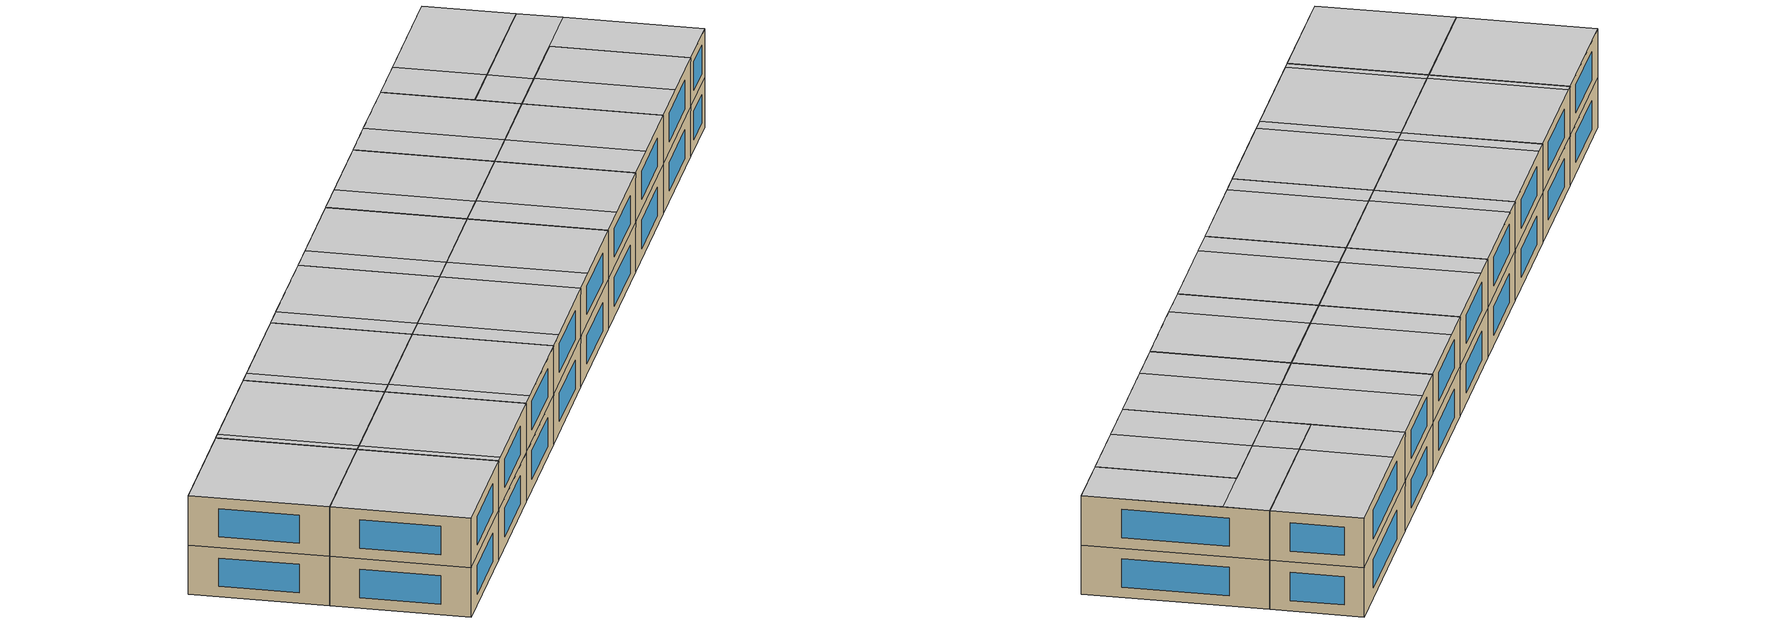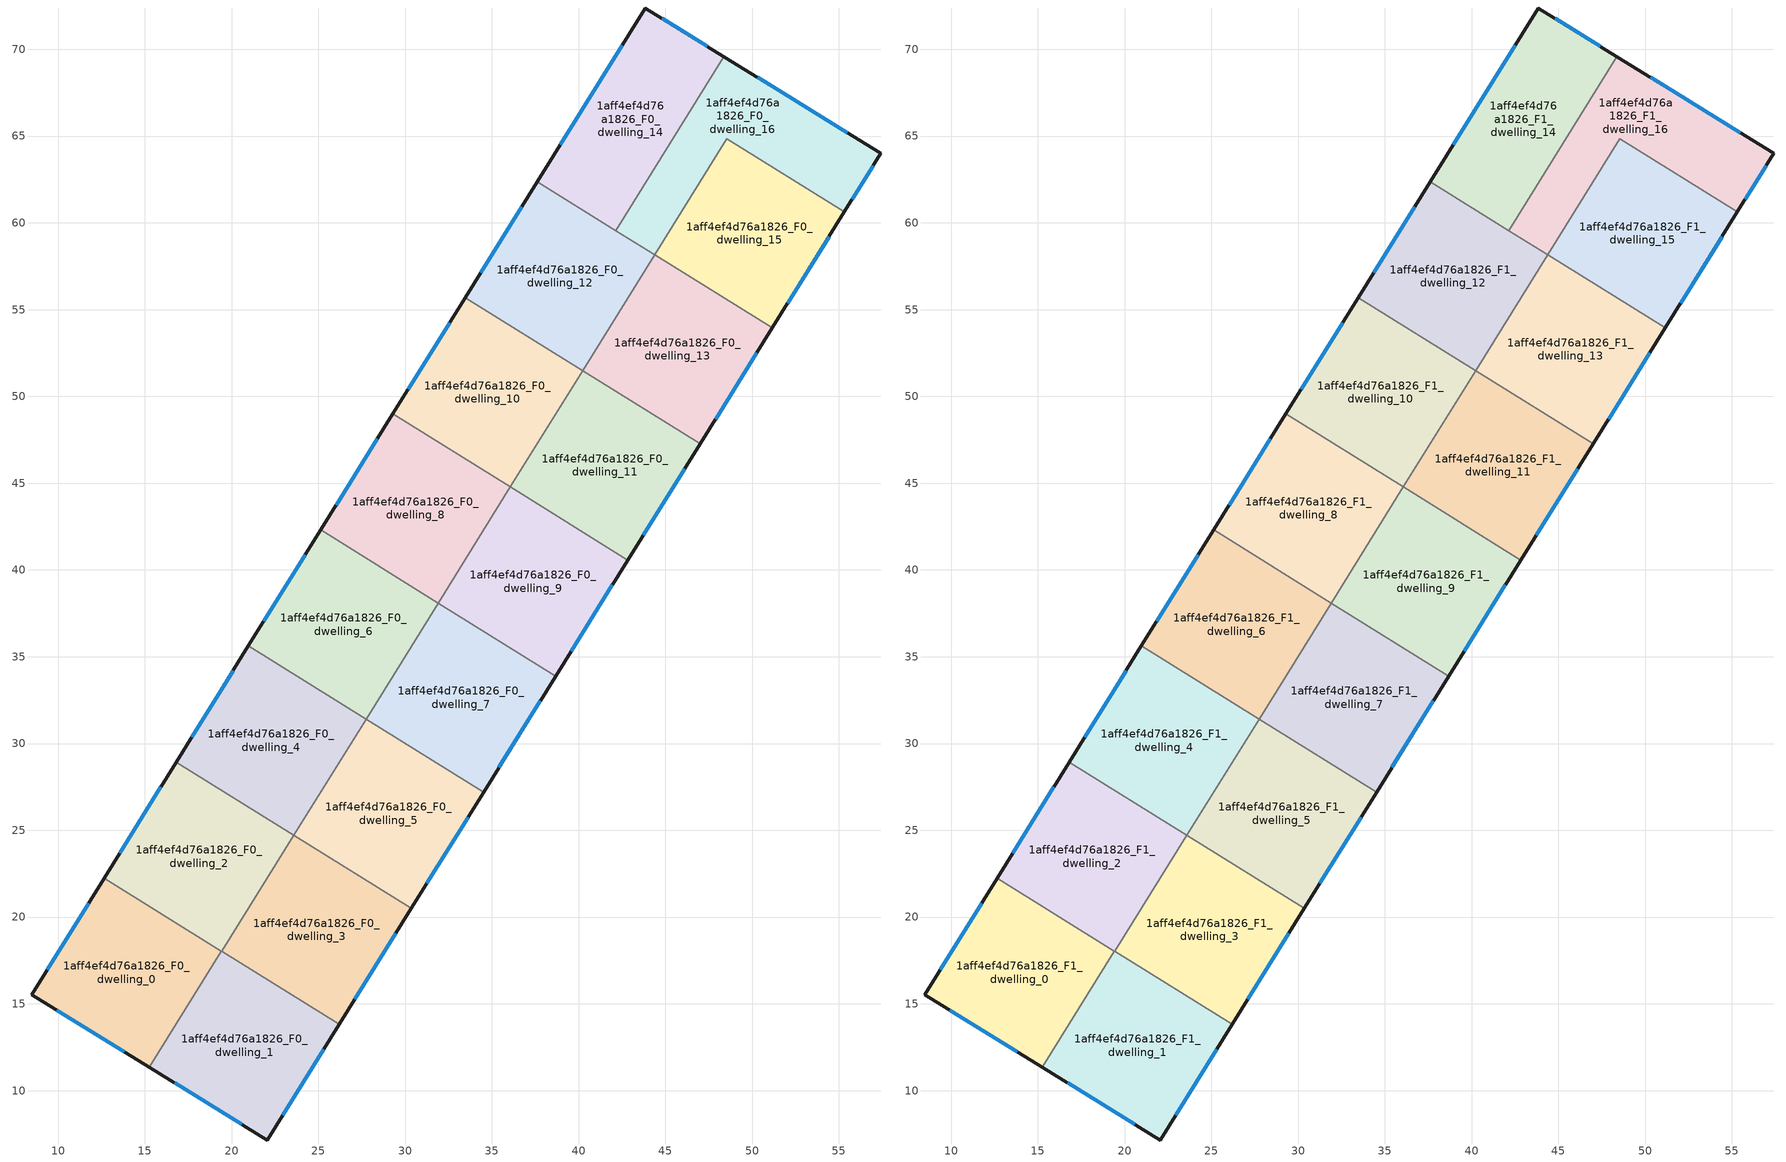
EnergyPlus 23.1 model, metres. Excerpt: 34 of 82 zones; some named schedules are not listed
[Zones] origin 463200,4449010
1aff4ef4d76a1826_F0_dwelling_0
 floor ground (EU_floor_Construction): 19.42,18.04 15.26,11.35 8.48,15.53 12.66,22.24 z0
 wall outside (EU_wall_Construction): 12.66,22.24 8.48,15.53 15.26,11.35 z0:3
 wall to 1aff4ef4d76a1826_F0_dwelling_1 (EU_wall_Construction): 15.26,11.35 19.42,18.04 z0:3
 wall to 1aff4ef4d76a1826_F0_dwelling_2 (EU_wall_Construction): 19.42,18.04 12.66,22.24 z0:3
 window (EU_Window_Construction): 9.93,14.64 13.81,12.25 / 11.76,20.81 9.38,16.97 z0.64:2.36
1aff4ef4d76a1826_F0_dwelling_1
 floor ground (EU_floor_Construction): 26.2,13.82 22.05,7.16 15.26,11.35 19.42,18.04 z0
 wall outside (EU_wall_Construction): 15.26,11.35 22.05,7.16 26.2,13.82 z0:3
 wall to 1aff4ef4d76a1826_F0_dwelling_3 (EU_wall_Construction): 26.2,13.82 19.43,18.03 z0:3
 wall to 1aff4ef4d76a1826_F0_dwelling_2 (EU_wall_Construction): 19.43,18.03 19.42,18.04 z0:3
 window (EU_Window_Construction): 16.71,10.45 20.6,8.05 / 22.94,8.58 25.31,12.39 z0.64:2.36
1aff4ef4d76a1826_F0_dwelling_10
 floor ground (EU_floor_Construction): 40.22,51.47 36.07,44.78 29.29,49 33.45,55.68 z0
 wall outside (EU_wall_Construction): 33.45,55.68 29.29,49 z0:3
 wall to 1aff4ef4d76a1826_F0_dwelling_8 (EU_wall_Construction): 29.29,49 36.07,44.78 z0:3
 wall to 1aff4ef4d76a1826_F0_dwelling_11 (EU_wall_Construction): 36.07,44.78 40.22,51.47 z0:3
 wall to 1aff4ef4d76a1826_F0_dwelling_12 (EU_wall_Construction): 40.22,51.47 33.45,55.68 z0:3
 window (EU_Window_Construction): 32.56,54.25 30.19,50.43 z0.64:2.36
1aff4ef4d76a1826_F0_dwelling_11
 floor ground (EU_floor_Construction): 47,47.26 42.84,40.57 36.07,44.78 40.22,51.47 z0
 wall outside (EU_wall_Construction): 42.84,40.57 47,47.26 z0:3
 wall to 1aff4ef4d76a1826_F0_dwelling_9 (EU_wall_Construction): 36.07,44.78 42.84,40.57 z0:3
 wall to 1aff4ef4d76a1826_F0_dwelling_13 (EU_wall_Construction): 47,47.26 40.23,51.47 z0:3
 window (EU_Window_Construction): 43.73,42.01 46.11,45.83 z0.64:2.36
1aff4ef4d76a1826_F0_dwelling_12
 floor ground (EU_floor_Construction): 44.39,58.16 40.23,51.47 33.45,55.68 37.61,62.37 z0
 wall outside (EU_wall_Construction): 37.61,62.37 33.45,55.68 z0:3
 wall to 1aff4ef4d76a1826_F0_dwelling_13 (EU_wall_Construction): 40.23,51.47 44.39,58.16 z0:3
 wall to 1aff4ef4d76a1826_F0_dwelling_14 (EU_wall_Construction): 42.13,59.56 37.61,62.37 z0:3
 wall to 1aff4ef4d76a1826_F0_dwelling_16 (EU_wall_Construction): 44.39,58.16 42.13,59.56 z0:3
 window (EU_Window_Construction): 36.72,60.94 34.34,57.12 z0.64:2.36
1aff4ef4d76a1826_F0_dwelling_13
 floor ground (EU_floor_Construction): 51.16,53.95 47,47.26 40.23,51.47 44.39,58.16 z0
 wall outside (EU_wall_Construction): 47,47.26 51.16,53.95 z0:3
 wall to 1aff4ef4d76a1826_F0_dwelling_15 (EU_wall_Construction): 51.16,53.95 44.39,58.16 z0:3
 window (EU_Window_Construction): 47.89,48.69 50.27,52.52 z0.64:2.36
1aff4ef4d76a1826_F0_dwelling_14
 floor ground (EU_floor_Construction): 48.37,69.58 42.13,59.56 37.61,62.37 43.84,72.38 z0
 wall outside (EU_wall_Construction): 48.37,69.58 43.84,72.38 37.61,62.37 z0:3
 wall to 1aff4ef4d76a1826_F0_dwelling_16 (EU_wall_Construction): 42.13,59.56 48.37,69.58 z0:3
 window (EU_Window_Construction): 47.4,70.18 44.81,71.78 / 42.51,70.24 38.95,64.52 z0.64:2.36
1aff4ef4d76a1826_F0_dwelling_15
 floor ground (EU_floor_Construction): 55.32,60.64 51.16,53.95 44.39,58.16 48.54,64.85 z0
 wall outside (EU_wall_Construction): 51.16,53.95 55.32,60.64 z0:3
 wall to 1aff4ef4d76a1826_F0_dwelling_16 (EU_wall_Construction): 55.32,60.64 48.54,64.85 44.39,58.16 z0:3
 window (EU_Window_Construction): 52.05,55.38 54.42,59.2 z0.64:2.36
1aff4ef4d76a1826_F0_dwelling_16
 floor ground (EU_floor_Construction): 57.41,64 55.32,60.64 48.54,64.85 44.39,58.16 42.13,59.56 48.37,69.58 z0
 wall outside (EU_wall_Construction): 55.32,60.64 57.41,64 48.37,69.58 z0:3
 window (EU_Window_Construction): 55.47,65.2 50.31,68.39 / 55.76,61.36 56.96,63.28 z0.64:2.36
1aff4ef4d76a1826_F0_dwelling_2
 floor ground (EU_floor_Construction): 23.59,24.72 19.43,18.03 12.66,22.24 16.82,28.93 z0
 wall outside (EU_wall_Construction): 16.82,28.93 12.66,22.24 z0:3
 wall to 1aff4ef4d76a1826_F0_dwelling_4 (EU_wall_Construction): 23.59,24.72 16.82,28.93 z0:3
 wall to 1aff4ef4d76a1826_F0_dwelling_3 (EU_wall_Construction): 19.43,18.03 23.59,24.72 z0:3
 window (EU_Window_Construction): 15.92,27.5 13.55,23.68 z0.64:2.36
1aff4ef4d76a1826_F0_dwelling_3
 floor ground (EU_floor_Construction): 30.36,20.51 26.2,13.82 19.43,18.03 23.59,24.72 z0
 wall outside (EU_wall_Construction): 26.2,13.82 30.36,20.51 z0:3
 wall to 1aff4ef4d76a1826_F0_dwelling_5 (EU_wall_Construction): 30.36,20.51 23.59,24.72 z0:3
 window (EU_Window_Construction): 27.09,15.25 29.47,19.08 z0.64:2.36
1aff4ef4d76a1826_F0_dwelling_4
 floor ground (EU_floor_Construction): 27.75,31.41 23.59,24.72 16.82,28.93 20.97,35.62 z0
 wall outside (EU_wall_Construction): 20.97,35.62 16.82,28.93 z0:3
 wall to 1aff4ef4d76a1826_F0_dwelling_6 (EU_wall_Construction): 27.75,31.41 20.97,35.62 z0:3
 wall to 1aff4ef4d76a1826_F0_dwelling_5 (EU_wall_Construction): 23.59,24.72 27.75,31.41 z0:3
 window (EU_Window_Construction): 20.08,34.19 17.71,30.36 z0.64:2.36
1aff4ef4d76a1826_F0_dwelling_5
 floor ground (EU_floor_Construction): 34.52,27.2 30.36,20.51 23.59,24.72 27.75,31.41 z0
 wall outside (EU_wall_Construction): 30.36,20.51 34.52,27.2 z0:3
 wall to 1aff4ef4d76a1826_F0_dwelling_7 (EU_wall_Construction): 34.52,27.2 27.75,31.41 z0:3
 window (EU_Window_Construction): 31.25,21.94 33.63,25.76 z0.64:2.36
1aff4ef4d76a1826_F0_dwelling_6
 floor ground (EU_floor_Construction): 31.91,38.1 27.75,31.41 20.97,35.62 25.14,42.31 z0
 wall outside (EU_wall_Construction): 25.14,42.31 20.97,35.62 z0:3
 wall to 1aff4ef4d76a1826_F0_dwelling_8 (EU_wall_Construction): 31.91,38.1 25.14,42.31 z0:3
 wall to 1aff4ef4d76a1826_F0_dwelling_7 (EU_wall_Construction): 27.75,31.41 31.91,38.1 z0:3
 window (EU_Window_Construction): 24.24,40.87 21.87,37.05 z0.64:2.36
1aff4ef4d76a1826_F0_dwelling_7
 floor ground (EU_floor_Construction): 38.68,33.88 34.52,27.2 27.75,31.41 31.91,38.1 z0
 wall outside (EU_wall_Construction): 34.52,27.2 38.68,33.88 z0:3
 wall to 1aff4ef4d76a1826_F0_dwelling_9 (EU_wall_Construction): 38.68,33.88 31.91,38.1 z0:3
 window (EU_Window_Construction): 35.41,28.63 37.79,32.45 z0.64:2.36
1aff4ef4d76a1826_F0_dwelling_8
 floor ground (EU_floor_Construction): 36.07,44.78 31.91,38.1 25.14,42.31 29.29,49 z0
 wall outside (EU_wall_Construction): 29.29,49 25.14,42.31 z0:3
 wall to 1aff4ef4d76a1826_F0_dwelling_9 (EU_wall_Construction): 31.91,38.1 36.07,44.78 z0:3
 window (EU_Window_Construction): 28.4,47.56 26.03,43.74 z0.64:2.36
1aff4ef4d76a1826_F0_dwelling_9
 floor ground (EU_floor_Construction): 42.84,40.57 38.68,33.88 31.91,38.1 36.07,44.78 z0
 wall outside (EU_wall_Construction): 38.68,33.88 42.84,40.57 z0:3
 window (EU_Window_Construction): 39.57,35.32 41.95,39.14 z0.64:2.36
1aff4ef4d76a1826_F1_dwelling_0
 floor to 1aff4ef4d76a1826_F0_dwelling_0 (EU_floor_Construction): 19.42,18.04 15.26,11.35 8.48,15.53 12.66,22.24 z3
 wall outside (EU_wall_Construction): 12.66,22.24 8.48,15.53 15.26,11.35 z3:6
 wall to 1aff4ef4d76a1826_F1_dwelling_1 (EU_wall_Construction): 15.26,11.35 19.42,18.04 z3:6
 wall to 1aff4ef4d76a1826_F1_dwelling_2 (EU_wall_Construction): 19.42,18.04 12.66,22.24 z3:6
 window (EU_Window_Construction): 9.93,14.64 13.81,12.25 / 11.76,20.81 9.38,16.97 z3.64:5.36
 ceiling adiabatic (EU_roof_Construction): 15.26,11.35 19.42,18.04 12.66,22.24 8.48,15.53 z6
1aff4ef4d76a1826_F1_dwelling_1
 floor to 1aff4ef4d76a1826_F0_dwelling_1 (EU_floor_Construction): 26.2,13.82 22.05,7.16 15.26,11.35 19.42,18.04 z3
 wall outside (EU_wall_Construction): 15.26,11.35 22.05,7.16 26.2,13.82 z3:6
 wall to 1aff4ef4d76a1826_F1_dwelling_3 (EU_wall_Construction): 26.2,13.82 19.43,18.03 z3:6
 wall to 1aff4ef4d76a1826_F1_dwelling_2 (EU_wall_Construction): 19.43,18.03 19.42,18.04 z3:6
 window (EU_Window_Construction): 16.71,10.45 20.6,8.05 / 22.94,8.58 25.31,12.39 z3.64:5.36
 ceiling to 1aff4ef4d76a1826_F2_dwelling_0 (EU_floor_Construction): 22.05,7.16 26.2,13.82 19.43,18.03 15.27,11.34 z6
 ceiling to 1aff4ef4d76a1826_F2_dwelling_8 (EU_floor_Construction): 15.27,11.34 19.43,18.03 19.42,18.04 15.26,11.35 z6
1aff4ef4d76a1826_F1_dwelling_10
 floor to 1aff4ef4d76a1826_F0_dwelling_10 (EU_floor_Construction): 40.22,51.47 36.07,44.78 29.29,49 33.45,55.68 z3
 wall outside (EU_wall_Construction): 33.45,55.68 29.29,49 z3:6
 wall to 1aff4ef4d76a1826_F1_dwelling_8 (EU_wall_Construction): 29.29,49 36.07,44.78 z3:6
 wall to 1aff4ef4d76a1826_F1_dwelling_11 (EU_wall_Construction): 36.07,44.78 40.22,51.47 z3:6
 wall to 1aff4ef4d76a1826_F1_dwelling_12 (EU_wall_Construction): 40.22,51.47 33.45,55.68 z3:6
 window (EU_Window_Construction): 32.56,54.25 30.19,50.43 z3.64:5.36
 ceiling to 1aff4ef4d76a1826_F2_dwelling_13 (EU_floor_Construction): 37.36,46.86 40.22,51.47 33.45,55.68 30.59,51.07 z6
 ceiling to 1aff4ef4d76a1826_F2_dwelling_12 (EU_floor_Construction): 36.07,44.78 37.36,46.86 30.59,51.07 29.29,48.99 z6
1aff4ef4d76a1826_F1_dwelling_11
 floor to 1aff4ef4d76a1826_F0_dwelling_11 (EU_floor_Construction): 47,47.26 42.84,40.57 36.07,44.78 40.22,51.47 z3
 wall outside (EU_wall_Construction): 42.84,40.57 47,47.26 z3:6
 wall to 1aff4ef4d76a1826_F1_dwelling_9 (EU_wall_Construction): 36.07,44.78 42.84,40.57 z3:6
 wall to 1aff4ef4d76a1826_F1_dwelling_13 (EU_wall_Construction): 47,47.26 40.23,51.47 z3:6
 window (EU_Window_Construction): 43.73,42.01 46.11,45.83 z3.64:5.36
 ceiling to 1aff4ef4d76a1826_F2_dwelling_5 (EU_floor_Construction): 44.14,42.67 47,47.26 40.23,51.47 37.37,46.88 z6
 ceiling to 1aff4ef4d76a1826_F2_dwelling_4 (EU_floor_Construction): 42.84,40.57 44.14,42.67 37.37,46.88 36.07,44.78 z6
1aff4ef4d76a1826_F1_dwelling_12
 floor to 1aff4ef4d76a1826_F0_dwelling_12 (EU_floor_Construction): 44.39,58.16 40.23,51.47 33.45,55.68 37.61,62.37 z3
 wall outside (EU_wall_Construction): 37.61,62.37 33.45,55.68 z3:6
 wall to 1aff4ef4d76a1826_F1_dwelling_13 (EU_wall_Construction): 40.23,51.47 44.39,58.16 z3:6
 wall to 1aff4ef4d76a1826_F1_dwelling_14 (EU_wall_Construction): 42.13,59.56 37.61,62.37 z3:6
 wall to 1aff4ef4d76a1826_F1_dwelling_16 (EU_wall_Construction): 44.39,58.16 42.13,59.56 z3:6
 window (EU_Window_Construction): 36.72,60.94 34.34,57.12 z3.64:5.36
 ceiling to 1aff4ef4d76a1826_F2_dwelling_14 (EU_floor_Construction): 41.78,53.97 44.38,58.16 37.61,62.37 35.01,58.18 z6
 ceiling to 1aff4ef4d76a1826_F2_dwelling_13 (EU_floor_Construction): 40.22,51.47 41.78,53.97 35.01,58.18 33.45,55.68 z6
1aff4ef4d76a1826_F1_dwelling_13
 floor to 1aff4ef4d76a1826_F0_dwelling_13 (EU_floor_Construction): 51.16,53.95 47,47.26 40.23,51.47 44.39,58.16 z3
 wall outside (EU_wall_Construction): 47,47.26 51.16,53.95 z3:6
 wall to 1aff4ef4d76a1826_F1_dwelling_15 (EU_wall_Construction): 51.16,53.95 44.39,58.16 z3:6
 window (EU_Window_Construction): 47.89,48.69 50.27,52.52 z3.64:5.36
 ceiling adiabatic (EU_roof_Construction): 48.56,49.78 51.16,53.95 44.39,58.16 41.79,53.99 z6
 ceiling to 1aff4ef4d76a1826_F2_dwelling_5 (EU_floor_Construction): 47,47.26 48.56,49.78 41.79,53.99 40.23,51.47 z6
1aff4ef4d76a1826_F1_dwelling_14
 floor to 1aff4ef4d76a1826_F0_dwelling_14 (EU_floor_Construction): 48.37,69.58 42.13,59.56 37.61,62.37 43.84,72.38 z3
 wall outside (EU_wall_Construction): 48.37,69.58 43.84,72.38 37.61,62.37 z3:6
 wall to 1aff4ef4d76a1826_F1_dwelling_16 (EU_wall_Construction): 42.13,59.56 48.37,69.58 z3:6
 window (EU_Window_Construction): 47.4,70.18 44.81,71.78 / 42.51,70.24 38.95,64.52 z3.64:5.36
 ceiling to 1aff4ef4d76a1826_F2_dwelling_15 (EU_floor_Construction): 43.95,62.47 48.37,69.58 43.84,72.38 39.43,65.29 z6
 ceiling to 1aff4ef4d76a1826_F2_dwelling_14 (EU_floor_Construction): 42.13,59.56 43.95,62.47 39.43,65.29 37.61,62.37 z6
1aff4ef4d76a1826_F1_dwelling_15
 floor to 1aff4ef4d76a1826_F0_dwelling_15 (EU_floor_Construction): 55.32,60.64 51.16,53.95 44.39,58.16 48.54,64.85 z3
 wall outside (EU_wall_Construction): 51.16,53.95 55.32,60.64 z3:6
 wall to 1aff4ef4d76a1826_F1_dwelling_16 (EU_wall_Construction): 55.32,60.64 48.54,64.85 44.39,58.16 z3:6
 window (EU_Window_Construction): 52.05,55.38 54.42,59.2 z3.64:5.36
 ceiling to 1aff4ef4d76a1826_F2_dwelling_7 (EU_floor_Construction): 52.98,56.89 55.32,60.64 48.54,64.85 46.21,61.1 z6
 ceiling adiabatic (EU_roof_Construction): 51.16,53.95 52.98,56.89 46.21,61.1 44.39,58.16 z6
1aff4ef4d76a1826_F1_dwelling_16
 floor to 1aff4ef4d76a1826_F0_dwelling_16 (EU_floor_Construction): 57.41,64 55.32,60.64 48.54,64.85 44.39,58.16 42.13,59.56 48.37,69.58 z3
 wall outside (EU_wall_Construction): 55.32,60.64 57.41,64 48.37,69.58 z3:6
 window (EU_Window_Construction): 55.47,65.2 50.31,68.39 / 55.76,61.36 56.96,63.28 z3.64:5.36
 ceiling to 1aff4ef4d76a1826_F2_dwelling_7 (EU_floor_Construction): 55.32,60.64 57.41,64 50.62,68.19 46.21,61.1 48.54,64.85 z6
 ceiling to 1aff4ef4d76a1826_F2_dwelling_15 (EU_floor_Construction): 46.2,61.08 50.62,68.19 48.37,69.58 43.95,62.47 z6
 ceiling to 1aff4ef4d76a1826_F2_dwelling_14 (EU_floor_Construction): 44.38,58.16 46.2,61.08 43.95,62.47 42.13,59.56 z6
1aff4ef4d76a1826_F1_dwelling_2
 floor to 1aff4ef4d76a1826_F0_dwelling_2 (EU_floor_Construction): 23.59,24.72 19.43,18.03 12.66,22.24 16.82,28.93 z3
 wall outside (EU_wall_Construction): 16.82,28.93 12.66,22.24 z3:6
 wall to 1aff4ef4d76a1826_F1_dwelling_4 (EU_wall_Construction): 23.59,24.72 16.82,28.93 z3:6
 wall to 1aff4ef4d76a1826_F1_dwelling_3 (EU_wall_Construction): 19.43,18.03 23.59,24.72 z3:6
 window (EU_Window_Construction): 15.92,27.5 13.55,23.68 z3.64:5.36
 ceiling to 1aff4ef4d76a1826_F2_dwelling_9 (EU_floor_Construction): 19.68,18.44 23.59,24.72 16.82,28.93 12.91,22.65 z6
 ceiling to 1aff4ef4d76a1826_F2_dwelling_8 (EU_floor_Construction): 19.43,18.03 19.68,18.44 12.91,22.65 12.66,22.24 z6
1aff4ef4d76a1826_F1_dwelling_3
 floor to 1aff4ef4d76a1826_F0_dwelling_3 (EU_floor_Construction): 30.36,20.51 26.2,13.82 19.43,18.03 23.59,24.72 z3
 wall outside (EU_wall_Construction): 26.2,13.82 30.36,20.51 z3:6
 wall to 1aff4ef4d76a1826_F1_dwelling_5 (EU_wall_Construction): 30.36,20.51 23.59,24.72 z3:6
 window (EU_Window_Construction): 27.09,15.25 29.47,19.08 z3.64:5.36
 ceiling to 1aff4ef4d76a1826_F2_dwelling_1 (EU_floor_Construction): 26.47,14.25 30.36,20.51 23.59,24.72 19.7,18.46 z6
 ceiling to 1aff4ef4d76a1826_F2_dwelling_0 (EU_floor_Construction): 26.2,13.82 26.47,14.25 19.7,18.46 19.43,18.03 z6
1aff4ef4d76a1826_F1_dwelling_4
 floor to 1aff4ef4d76a1826_F0_dwelling_4 (EU_floor_Construction): 27.75,31.41 23.59,24.72 16.82,28.93 20.97,35.62 z3
 wall outside (EU_wall_Construction): 20.97,35.62 16.82,28.93 z3:6
 wall to 1aff4ef4d76a1826_F1_dwelling_6 (EU_wall_Construction): 27.75,31.41 20.97,35.62 z3:6
 wall to 1aff4ef4d76a1826_F1_dwelling_5 (EU_wall_Construction): 23.59,24.72 27.75,31.41 z3:6
 window (EU_Window_Construction): 20.08,34.19 17.71,30.36 z3.64:5.36
 ceiling to 1aff4ef4d76a1826_F2_dwelling_10 (EU_floor_Construction): 24.1,25.54 27.75,31.41 20.98,35.62 17.33,29.76 z6
 ceiling to 1aff4ef4d76a1826_F2_dwelling_9 (EU_floor_Construction): 23.59,24.72 24.1,25.54 17.33,29.76 16.82,28.93 z6
1aff4ef4d76a1826_F1_dwelling_5
 floor to 1aff4ef4d76a1826_F0_dwelling_5 (EU_floor_Construction): 34.52,27.2 30.36,20.51 23.59,24.72 27.75,31.41 z3
 wall outside (EU_wall_Construction): 30.36,20.51 34.52,27.2 z3:6
 wall to 1aff4ef4d76a1826_F1_dwelling_7 (EU_wall_Construction): 34.52,27.2 27.75,31.41 z3:6
 window (EU_Window_Construction): 31.25,21.94 33.63,25.76 z3.64:5.36
 ceiling to 1aff4ef4d76a1826_F2_dwelling_2 (EU_floor_Construction): 30.88,21.36 34.52,27.2 27.75,31.41 24.11,25.57 z6
 ceiling to 1aff4ef4d76a1826_F2_dwelling_1 (EU_floor_Construction): 30.36,20.51 30.88,21.36 24.11,25.57 23.59,24.72 z6
1aff4ef4d76a1826_F1_dwelling_6
 floor to 1aff4ef4d76a1826_F0_dwelling_6 (EU_floor_Construction): 31.91,38.1 27.75,31.41 20.97,35.62 25.14,42.31 z3
 wall outside (EU_wall_Construction): 25.14,42.31 20.97,35.62 z3:6
 wall to 1aff4ef4d76a1826_F1_dwelling_8 (EU_wall_Construction): 31.91,38.1 25.14,42.31 z3:6
 wall to 1aff4ef4d76a1826_F1_dwelling_7 (EU_wall_Construction): 27.75,31.41 31.91,38.1 z3:6
 window (EU_Window_Construction): 24.24,40.87 21.87,37.05 z3.64:5.36
 ceiling to 1aff4ef4d76a1826_F2_dwelling_11 (EU_floor_Construction): 28.52,32.65 31.91,38.1 25.14,42.31 21.75,36.86 z6
 ceiling to 1aff4ef4d76a1826_F2_dwelling_10 (EU_floor_Construction): 27.75,31.41 28.52,32.65 21.75,36.86 20.98,35.62 z6
1aff4ef4d76a1826_F1_dwelling_7
 floor to 1aff4ef4d76a1826_F0_dwelling_7 (EU_floor_Construction): 38.68,33.88 34.52,27.2 27.75,31.41 31.91,38.1 z3
 wall outside (EU_wall_Construction): 34.52,27.2 38.68,33.88 z3:6
 wall to 1aff4ef4d76a1826_F1_dwelling_9 (EU_wall_Construction): 38.68,33.88 31.91,38.1 z3:6
 window (EU_Window_Construction): 35.41,28.63 37.79,32.45 z3.64:5.36
 ceiling to 1aff4ef4d76a1826_F2_dwelling_3 (EU_floor_Construction): 35.3,28.46 38.68,33.88 31.91,38.1 28.53,32.67 z6
 ceiling to 1aff4ef4d76a1826_F2_dwelling_2 (EU_floor_Construction): 34.52,27.2 35.3,28.46 28.53,32.67 27.75,31.41 z6
1aff4ef4d76a1826_F1_dwelling_8
 floor to 1aff4ef4d76a1826_F0_dwelling_8 (EU_floor_Construction): 36.07,44.78 31.91,38.1 25.14,42.31 29.29,49 z3
 wall outside (EU_wall_Construction): 29.29,49 25.14,42.31 z3:6
 wall to 1aff4ef4d76a1826_F1_dwelling_9 (EU_wall_Construction): 31.91,38.1 36.07,44.78 z3:6
 window (EU_Window_Construction): 28.4,47.56 26.03,43.74 z3.64:5.36
 ceiling to 1aff4ef4d76a1826_F2_dwelling_11 (EU_floor_Construction): 31.91,38.1 32.94,39.76 26.17,43.97 25.14,42.31 z6
 ceiling adiabatic (EU_roof_Construction): 32.94,39.76 36.07,44.78 29.29,49 26.17,43.97 z6
1aff4ef4d76a1826_F1_dwelling_9
 floor to 1aff4ef4d76a1826_F0_dwelling_9 (EU_floor_Construction): 42.84,40.57 38.68,33.88 31.91,38.1 36.07,44.78 z3
 wall outside (EU_wall_Construction): 38.68,33.88 42.84,40.57 z3:6
 window (EU_Window_Construction): 39.57,35.32 41.95,39.14 z3.64:5.36
 ceiling to 1aff4ef4d76a1826_F2_dwelling_4 (EU_floor_Construction): 39.72,35.57 42.84,40.57 36.07,44.78 32.95,39.78 z6
 ceiling to 1aff4ef4d76a1826_F2_dwelling_3 (EU_floor_Construction): 38.68,33.88 39.72,35.57 32.95,39.78 31.91,38.1 z6
[Building]
EU S2 Campaign: North Axis=0; Terrain=City; Solar Distribution=FullExterior
[Site:Location]
Yerevan-Zvartnots.Intl.AP: Latitude=40.15; Longitude=44.383; Time Zone=4; Elevation=854
[SizingPeriod:WeatherFileDays]
AnnualSizingPeriod: Begin Month=1; Begin Day of Month=1; End Month=12; End Day of Month=31; Day of Week for Start Day=Monday; Use Weather File Daylight Saving Period=No; Use Weather File Rain and Snow Indicators=No
[MATERIAL]
EU_InternalMass_Material: Roughness=MediumRough; Thickness=0.1; Conductivity=1; Density=1800; Specific Heat=900; Thermal Absorptance=0.9; Solar Absorptance=0.7; Visible Absorptance=0.7
[MATERIAL:NOMASS] Roughness=MediumRough; Thermal Absorptance=0.9; Solar Absorptance=0.7; Visible Absorptance=0.7
Name | Thermal Resistance
EU_wall_NoMass | 1.05043
EU_roof_NoMass | 1.45357
EU_floor_NoMass | 0.478065
[WINDOWMATERIAL:SIMPLEGLAZINGSYSTEM]
EU_Window_SimpleGlazing: UFactor=2.5566; Solar Heat Gain Coefficient=0.75; Visible Transmittance=0.75
[CONSTRUCTION]
EU_wall_Construction: EU_wall_NoMass
EU_roof_Construction: EU_roof_NoMass
EU_floor_Construction: EU_floor_NoMass
EU_Window_Construction: EU_Window_SimpleGlazing
EU_InternalMass_Construction: EU_InternalMass_Material
[ZONE] Type=1; Multiplier=1; Ceiling Height=autocalculate; Floor Area=autocalculate; Part of Total Floor Area=Yes
Name | Volume
1aff4ef4d76a1826_F0_dwelling_0; 1aff4ef4d76a1826_F1_dwelling_0 | 188.413
1aff4ef4d76a1826_F0_dwelling_1; 1aff4ef4d76a1826_F1_dwelling_1 | 188.409
1aff4ef4d76a1826_F0_dwelling_10; 1aff4ef4d76a1826_F1_dwelling_10 | 188.407
1aff4ef4d76a1826_F0_dwelling_11; 1aff4ef4d76a1826_F1_dwelling_11; 1aff4ef4d76a1826_F0_dwelling_14; 1aff4ef4d76a1826_F1_dwelling_14 | 188.422
1aff4ef4d76a1826_F0_dwelling_12; 1aff4ef4d76a1826_F1_dwelling_12 | 188.426
1aff4ef4d76a1826_F0_dwelling_13; 1aff4ef4d76a1826_F1_dwelling_13; 1aff4ef4d76a1826_F0_dwelling_8; 1aff4ef4d76a1826_F1_dwelling_8 | 188.394
1aff4ef4d76a1826_F0_dwelling_15; 1aff4ef4d76a1826_F1_dwelling_15; 1aff4ef4d76a1826_F0_dwelling_6; 1aff4ef4d76a1826_F1_dwelling_6 | 188.406
1aff4ef4d76a1826_F0_dwelling_16; 1aff4ef4d76a1826_F1_dwelling_16 | 188.435
1aff4ef4d76a1826_F0_dwelling_2; 1aff4ef4d76a1826_F1_dwelling_2 | 188.439
1aff4ef4d76a1826_F0_dwelling_3; 1aff4ef4d76a1826_F1_dwelling_3 | 188.391
1aff4ef4d76a1826_F0_dwelling_4; 1aff4ef4d76a1826_F1_dwelling_4; 1aff4ef4d76a1826_F0_dwelling_9; 1aff4ef4d76a1826_F1_dwelling_9 | 188.427
1aff4ef4d76a1826_F0_dwelling_5; 1aff4ef4d76a1826_F1_dwelling_5; 1aff4ef4d76a1826_F0_dwelling_7; 1aff4ef4d76a1826_F1_dwelling_7 | 188.39
[INTERNALMASS] Construction=EU_InternalMass_Construction
Name | Zone or ZoneList | Surface Area
1aff4ef4d76a1826_F0_dwelling_0_EU_InternalMass | 1aff4ef4d76a1826_F0_dwelling_0 | 62.8055
1aff4ef4d76a1826_F0_dwelling_1_EU_InternalMass | 1aff4ef4d76a1826_F0_dwelling_1 | 62.8025
1aff4ef4d76a1826_F0_dwelling_2_EU_InternalMass | 1aff4ef4d76a1826_F0_dwelling_2 | 62.8131
1aff4ef4d76a1826_F0_dwelling_3_EU_InternalMass | 1aff4ef4d76a1826_F0_dwelling_3 | 62.7984
1aff4ef4d76a1826_F0_dwelling_4_EU_InternalMass | 1aff4ef4d76a1826_F0_dwelling_4 | 62.8105
1aff4ef4d76a1826_F0_dwelling_5_EU_InternalMass | 1aff4ef4d76a1826_F0_dwelling_5 | 62.7968
1aff4ef4d76a1826_F0_dwelling_6_EU_InternalMass | 1aff4ef4d76a1826_F0_dwelling_6 | 62.7999
1aff4ef4d76a1826_F0_dwelling_7_EU_InternalMass | 1aff4ef4d76a1826_F0_dwelling_7 | 62.8028
1aff4ef4d76a1826_F0_dwelling_8_EU_InternalMass | 1aff4ef4d76a1826_F0_dwelling_8 | 62.7984
1aff4ef4d76a1826_F0_dwelling_9_EU_InternalMass | 1aff4ef4d76a1826_F0_dwelling_9 | 62.8079
1aff4ef4d76a1826_F0_dwelling_10_EU_InternalMass | 1aff4ef4d76a1826_F0_dwelling_10 | 62.8022
1aff4ef4d76a1826_F0_dwelling_11_EU_InternalMass | 1aff4ef4d76a1826_F0_dwelling_11 | 62.8086
1aff4ef4d76a1826_F0_dwelling_12_EU_InternalMass | 1aff4ef4d76a1826_F0_dwelling_12 | 62.8072
1aff4ef4d76a1826_F0_dwelling_13_EU_InternalMass | 1aff4ef4d76a1826_F0_dwelling_13 | 62.7963
1aff4ef4d76a1826_F0_dwelling_14_EU_InternalMass | 1aff4ef4d76a1826_F0_dwelling_14 | 62.8066
1aff4ef4d76a1826_F0_dwelling_15_EU_InternalMass | 1aff4ef4d76a1826_F0_dwelling_15 | 62.8022
1aff4ef4d76a1826_F0_dwelling_16_EU_InternalMass | 1aff4ef4d76a1826_F0_dwelling_16 | 62.8116
1aff4ef4d76a1826_F1_dwelling_0_EU_InternalMass | 1aff4ef4d76a1826_F1_dwelling_0 | 62.8055
1aff4ef4d76a1826_F1_dwelling_1_EU_InternalMass | 1aff4ef4d76a1826_F1_dwelling_1 | 62.8025
1aff4ef4d76a1826_F1_dwelling_2_EU_InternalMass | 1aff4ef4d76a1826_F1_dwelling_2 | 62.8131
1aff4ef4d76a1826_F1_dwelling_3_EU_InternalMass | 1aff4ef4d76a1826_F1_dwelling_3 | 62.7984
1aff4ef4d76a1826_F1_dwelling_4_EU_InternalMass | 1aff4ef4d76a1826_F1_dwelling_4 | 62.8105
1aff4ef4d76a1826_F1_dwelling_5_EU_InternalMass | 1aff4ef4d76a1826_F1_dwelling_5 | 62.7968
1aff4ef4d76a1826_F1_dwelling_6_EU_InternalMass | 1aff4ef4d76a1826_F1_dwelling_6 | 62.7999
1aff4ef4d76a1826_F1_dwelling_7_EU_InternalMass | 1aff4ef4d76a1826_F1_dwelling_7 | 62.8028
1aff4ef4d76a1826_F1_dwelling_8_EU_InternalMass | 1aff4ef4d76a1826_F1_dwelling_8 | 62.7984
1aff4ef4d76a1826_F1_dwelling_9_EU_InternalMass | 1aff4ef4d76a1826_F1_dwelling_9 | 62.8079
1aff4ef4d76a1826_F1_dwelling_10_EU_InternalMass | 1aff4ef4d76a1826_F1_dwelling_10 | 62.8022
1aff4ef4d76a1826_F1_dwelling_11_EU_InternalMass | 1aff4ef4d76a1826_F1_dwelling_11 | 62.8086
1aff4ef4d76a1826_F1_dwelling_12_EU_InternalMass | 1aff4ef4d76a1826_F1_dwelling_12 | 62.8072
1aff4ef4d76a1826_F1_dwelling_13_EU_InternalMass | 1aff4ef4d76a1826_F1_dwelling_13 | 62.7963
1aff4ef4d76a1826_F1_dwelling_14_EU_InternalMass | 1aff4ef4d76a1826_F1_dwelling_14 | 62.8066
1aff4ef4d76a1826_F1_dwelling_15_EU_InternalMass | 1aff4ef4d76a1826_F1_dwelling_15 | 62.8022
1aff4ef4d76a1826_F1_dwelling_16_EU_InternalMass | 1aff4ef4d76a1826_F1_dwelling_16 | 62.8116
[OTHEREQUIPMENT] Fuel Type=Electricity; Design Level Calculation Method=Watts/Area; Power per Zone Floor Area=1; Fraction Latent=0; Fraction Radiant=0; Fraction Lost=0; Carbon Dioxide Generation Rate=0; EndUse Subcategory=EU_Step8_InternalGains
Name | Zone or ZoneList or Space or SpaceList | Schedule
EU_Step8_InternalGain_1aff4ef4d76a1826_F0_dwelling_0_f000 | 1aff4ef4d76a1826_F0_dwelling_0 | EU_Step8_GainSchedule_1aff4ef4d76a1826_F0_dwelling_0_f000
EU_Step8_InternalGain_1aff4ef4d76a1826_F0_dwelling_1_f000 | 1aff4ef4d76a1826_F0_dwelling_1 | EU_Step8_GainSchedule_1aff4ef4d76a1826_F0_dwelling_1_f000
EU_Step8_InternalGain_1aff4ef4d76a1826_F0_dwelling_2_f000 | 1aff4ef4d76a1826_F0_dwelling_2 | EU_Step8_GainSchedule_1aff4ef4d76a1826_F0_dwelling_2_f000
EU_Step8_InternalGain_1aff4ef4d76a1826_F0_dwelling_3_f000 | 1aff4ef4d76a1826_F0_dwelling_3 | EU_Step8_GainSchedule_1aff4ef4d76a1826_F0_dwelling_3_f000
EU_Step8_InternalGain_1aff4ef4d76a1826_F0_dwelling_4_f000 | 1aff4ef4d76a1826_F0_dwelling_4 | EU_Step8_GainSchedule_1aff4ef4d76a1826_F0_dwelling_4_f000
EU_Step8_InternalGain_1aff4ef4d76a1826_F0_dwelling_5_f000 | 1aff4ef4d76a1826_F0_dwelling_5 | EU_Step8_GainSchedule_1aff4ef4d76a1826_F0_dwelling_5_f000
EU_Step8_InternalGain_1aff4ef4d76a1826_F0_dwelling_6_f000 | 1aff4ef4d76a1826_F0_dwelling_6 | EU_Step8_GainSchedule_1aff4ef4d76a1826_F0_dwelling_6_f000
EU_Step8_InternalGain_1aff4ef4d76a1826_F0_dwelling_7_f000 | 1aff4ef4d76a1826_F0_dwelling_7 | EU_Step8_GainSchedule_1aff4ef4d76a1826_F0_dwelling_7_f000
EU_Step8_InternalGain_1aff4ef4d76a1826_F0_dwelling_8_f000 | 1aff4ef4d76a1826_F0_dwelling_8 | EU_Step8_GainSchedule_1aff4ef4d76a1826_F0_dwelling_8_f000
EU_Step8_InternalGain_1aff4ef4d76a1826_F0_dwelling_9_f000 | 1aff4ef4d76a1826_F0_dwelling_9 | EU_Step8_GainSchedule_1aff4ef4d76a1826_F0_dwelling_9_f000
EU_Step8_InternalGain_1aff4ef4d76a1826_F0_dwelling_10_f000 | 1aff4ef4d76a1826_F0_dwelling_10 | EU_Step8_GainSchedule_1aff4ef4d76a1826_F0_dwelling_10_f000
EU_Step8_InternalGain_1aff4ef4d76a1826_F0_dwelling_11_f000 | 1aff4ef4d76a1826_F0_dwelling_11 | EU_Step8_GainSchedule_1aff4ef4d76a1826_F0_dwelling_11_f000
EU_Step8_InternalGain_1aff4ef4d76a1826_F0_dwelling_12_f000 | 1aff4ef4d76a1826_F0_dwelling_12 | EU_Step8_GainSchedule_1aff4ef4d76a1826_F0_dwelling_12_f000
EU_Step8_InternalGain_1aff4ef4d76a1826_F0_dwelling_13_f000 | 1aff4ef4d76a1826_F0_dwelling_13 | EU_Step8_GainSchedule_1aff4ef4d76a1826_F0_dwelling_13_f000
EU_Step8_InternalGain_1aff4ef4d76a1826_F0_dwelling_14_f000 | 1aff4ef4d76a1826_F0_dwelling_14 | EU_Step8_GainSchedule_1aff4ef4d76a1826_F0_dwelling_14_f000
EU_Step8_InternalGain_1aff4ef4d76a1826_F0_dwelling_15_f000 | 1aff4ef4d76a1826_F0_dwelling_15 | EU_Step8_GainSchedule_1aff4ef4d76a1826_F0_dwelling_15_f000
EU_Step8_InternalGain_1aff4ef4d76a1826_F0_dwelling_16_f000 | 1aff4ef4d76a1826_F0_dwelling_16 | EU_Step8_GainSchedule_1aff4ef4d76a1826_F0_dwelling_16_f000
EU_Step8_InternalGain_1aff4ef4d76a1826_F1_dwelling_0_f000 | 1aff4ef4d76a1826_F1_dwelling_0 | EU_Step8_GainSchedule_1aff4ef4d76a1826_F1_dwelling_0_f000
EU_Step8_InternalGain_1aff4ef4d76a1826_F1_dwelling_1_f000 | 1aff4ef4d76a1826_F1_dwelling_1 | EU_Step8_GainSchedule_1aff4ef4d76a1826_F1_dwelling_1_f000
EU_Step8_InternalGain_1aff4ef4d76a1826_F1_dwelling_2_f000 | 1aff4ef4d76a1826_F1_dwelling_2 | EU_Step8_GainSchedule_1aff4ef4d76a1826_F1_dwelling_2_f000
EU_Step8_InternalGain_1aff4ef4d76a1826_F1_dwelling_3_f000 | 1aff4ef4d76a1826_F1_dwelling_3 | EU_Step8_GainSchedule_1aff4ef4d76a1826_F1_dwelling_3_f000
EU_Step8_InternalGain_1aff4ef4d76a1826_F1_dwelling_4_f000 | 1aff4ef4d76a1826_F1_dwelling_4 | EU_Step8_GainSchedule_1aff4ef4d76a1826_F1_dwelling_4_f000
EU_Step8_InternalGain_1aff4ef4d76a1826_F1_dwelling_5_f000 | 1aff4ef4d76a1826_F1_dwelling_5 | EU_Step8_GainSchedule_1aff4ef4d76a1826_F1_dwelling_5_f000
EU_Step8_InternalGain_1aff4ef4d76a1826_F1_dwelling_6_f000 | 1aff4ef4d76a1826_F1_dwelling_6 | EU_Step8_GainSchedule_1aff4ef4d76a1826_F1_dwelling_6_f000
EU_Step8_InternalGain_1aff4ef4d76a1826_F1_dwelling_7_f000 | 1aff4ef4d76a1826_F1_dwelling_7 | EU_Step8_GainSchedule_1aff4ef4d76a1826_F1_dwelling_7_f000
EU_Step8_InternalGain_1aff4ef4d76a1826_F1_dwelling_8_f000 | 1aff4ef4d76a1826_F1_dwelling_8 | EU_Step8_GainSchedule_1aff4ef4d76a1826_F1_dwelling_8_f000
EU_Step8_InternalGain_1aff4ef4d76a1826_F1_dwelling_9_f000 | 1aff4ef4d76a1826_F1_dwelling_9 | EU_Step8_GainSchedule_1aff4ef4d76a1826_F1_dwelling_9_f000
EU_Step8_InternalGain_1aff4ef4d76a1826_F1_dwelling_10_f000 | 1aff4ef4d76a1826_F1_dwelling_10 | EU_Step8_GainSchedule_1aff4ef4d76a1826_F1_dwelling_10_f000
EU_Step8_InternalGain_1aff4ef4d76a1826_F1_dwelling_11_f000 | 1aff4ef4d76a1826_F1_dwelling_11 | EU_Step8_GainSchedule_1aff4ef4d76a1826_F1_dwelling_11_f000
EU_Step8_InternalGain_1aff4ef4d76a1826_F1_dwelling_12_f000 | 1aff4ef4d76a1826_F1_dwelling_12 | EU_Step8_GainSchedule_1aff4ef4d76a1826_F1_dwelling_12_f000
EU_Step8_InternalGain_1aff4ef4d76a1826_F1_dwelling_13_f000 | 1aff4ef4d76a1826_F1_dwelling_13 | EU_Step8_GainSchedule_1aff4ef4d76a1826_F1_dwelling_13_f000
EU_Step8_InternalGain_1aff4ef4d76a1826_F1_dwelling_14_f000 | 1aff4ef4d76a1826_F1_dwelling_14 | EU_Step8_GainSchedule_1aff4ef4d76a1826_F1_dwelling_14_f000
EU_Step8_InternalGain_1aff4ef4d76a1826_F1_dwelling_15_f000 | 1aff4ef4d76a1826_F1_dwelling_15 | EU_Step8_GainSchedule_1aff4ef4d76a1826_F1_dwelling_15_f000
EU_Step8_InternalGain_1aff4ef4d76a1826_F1_dwelling_16_f000 | 1aff4ef4d76a1826_F1_dwelling_16 | EU_Step8_GainSchedule_1aff4ef4d76a1826_F1_dwelling_16_f000
[ZONEVENTILATION:DESIGNFLOWRATE] Schedule=EU_AlwaysOn; Design Flow Rate Calculation Method=AirChanges/Hour; Air Changes per Hour=0.557805; Ventilation Type=Natural; Fan Pressure Rise=0; Fan Total Efficiency=1; Constant Term Coefficient=1; Temperature Term Coefficient=0; Velocity Term Coefficient=0; Velocity Squared Term Coefficient=0; Minimum Indoor Temperature=-100; Maximum Indoor Temperature=100; Delta Temperature=-100; Minimum Outdoor Temperature=-100; Maximum Outdoor Temperature=100; Maximum Wind Speed=40
Name | Zone or ZoneList or Space or SpaceList
EU_ConstantAir_1aff4ef4d76a1826_F0_dwelling_0 | 1aff4ef4d76a1826_F0_dwelling_0
EU_ConstantAir_1aff4ef4d76a1826_F0_dwelling_1 | 1aff4ef4d76a1826_F0_dwelling_1
EU_ConstantAir_1aff4ef4d76a1826_F0_dwelling_2 | 1aff4ef4d76a1826_F0_dwelling_2
EU_ConstantAir_1aff4ef4d76a1826_F0_dwelling_3 | 1aff4ef4d76a1826_F0_dwelling_3
EU_ConstantAir_1aff4ef4d76a1826_F0_dwelling_4 | 1aff4ef4d76a1826_F0_dwelling_4
EU_ConstantAir_1aff4ef4d76a1826_F0_dwelling_5 | 1aff4ef4d76a1826_F0_dwelling_5
EU_ConstantAir_1aff4ef4d76a1826_F0_dwelling_6 | 1aff4ef4d76a1826_F0_dwelling_6
EU_ConstantAir_1aff4ef4d76a1826_F0_dwelling_7 | 1aff4ef4d76a1826_F0_dwelling_7
EU_ConstantAir_1aff4ef4d76a1826_F0_dwelling_8 | 1aff4ef4d76a1826_F0_dwelling_8
EU_ConstantAir_1aff4ef4d76a1826_F0_dwelling_9 | 1aff4ef4d76a1826_F0_dwelling_9
EU_ConstantAir_1aff4ef4d76a1826_F0_dwelling_10 | 1aff4ef4d76a1826_F0_dwelling_10
EU_ConstantAir_1aff4ef4d76a1826_F0_dwelling_11 | 1aff4ef4d76a1826_F0_dwelling_11
EU_ConstantAir_1aff4ef4d76a1826_F0_dwelling_12 | 1aff4ef4d76a1826_F0_dwelling_12
EU_ConstantAir_1aff4ef4d76a1826_F0_dwelling_13 | 1aff4ef4d76a1826_F0_dwelling_13
EU_ConstantAir_1aff4ef4d76a1826_F0_dwelling_14 | 1aff4ef4d76a1826_F0_dwelling_14
EU_ConstantAir_1aff4ef4d76a1826_F0_dwelling_15 | 1aff4ef4d76a1826_F0_dwelling_15
EU_ConstantAir_1aff4ef4d76a1826_F0_dwelling_16 | 1aff4ef4d76a1826_F0_dwelling_16
EU_ConstantAir_1aff4ef4d76a1826_F1_dwelling_0 | 1aff4ef4d76a1826_F1_dwelling_0
EU_ConstantAir_1aff4ef4d76a1826_F1_dwelling_1 | 1aff4ef4d76a1826_F1_dwelling_1
EU_ConstantAir_1aff4ef4d76a1826_F1_dwelling_2 | 1aff4ef4d76a1826_F1_dwelling_2
EU_ConstantAir_1aff4ef4d76a1826_F1_dwelling_3 | 1aff4ef4d76a1826_F1_dwelling_3
EU_ConstantAir_1aff4ef4d76a1826_F1_dwelling_4 | 1aff4ef4d76a1826_F1_dwelling_4
EU_ConstantAir_1aff4ef4d76a1826_F1_dwelling_5 | 1aff4ef4d76a1826_F1_dwelling_5
EU_ConstantAir_1aff4ef4d76a1826_F1_dwelling_6 | 1aff4ef4d76a1826_F1_dwelling_6
EU_ConstantAir_1aff4ef4d76a1826_F1_dwelling_7 | 1aff4ef4d76a1826_F1_dwelling_7
EU_ConstantAir_1aff4ef4d76a1826_F1_dwelling_8 | 1aff4ef4d76a1826_F1_dwelling_8
EU_ConstantAir_1aff4ef4d76a1826_F1_dwelling_9 | 1aff4ef4d76a1826_F1_dwelling_9
EU_ConstantAir_1aff4ef4d76a1826_F1_dwelling_10 | 1aff4ef4d76a1826_F1_dwelling_10
EU_ConstantAir_1aff4ef4d76a1826_F1_dwelling_11 | 1aff4ef4d76a1826_F1_dwelling_11
EU_ConstantAir_1aff4ef4d76a1826_F1_dwelling_12 | 1aff4ef4d76a1826_F1_dwelling_12
EU_ConstantAir_1aff4ef4d76a1826_F1_dwelling_13 | 1aff4ef4d76a1826_F1_dwelling_13
EU_ConstantAir_1aff4ef4d76a1826_F1_dwelling_14 | 1aff4ef4d76a1826_F1_dwelling_14
EU_ConstantAir_1aff4ef4d76a1826_F1_dwelling_15 | 1aff4ef4d76a1826_F1_dwelling_15
EU_ConstantAir_1aff4ef4d76a1826_F1_dwelling_16 | 1aff4ef4d76a1826_F1_dwelling_16
[HVACTEMPLATE:ZONE:IDEALLOADSAIRSYSTEM] System Availability Schedule=EU_AlwaysOn; Maximum Heating Supply Air Temperature=50; Minimum Cooling Supply Air Temperature=13; Maximum Heating Supply Air Humidity Ratio=0.0156; Minimum Cooling Supply Air Humidity Ratio=0.0077; Heating Limit=NoLimit; Cooling Limit=NoLimit; Heating Availability Schedule=EU_AlwaysOn; Cooling Availability Schedule=EU_CoolingOff; Dehumidification Control Type=ConstantSensibleHeatRatio; Cooling Sensible Heat Ratio=0.7; Dehumidification Setpoint=60; Humidification Control Type=None; Humidification Setpoint=30; Outdoor Air Method=None; Outdoor Air Flow Rate per Person=0.00944; Outdoor Air Flow Rate per Zone Floor Area=0; Outdoor Air Flow Rate per Zone=0; Demand Controlled Ventilation Type=None; Outdoor Air Economizer Type=NoEconomizer; Heat Recovery Type=None; Sensible Heat Recovery Effectiveness=0.7; Latent Heat Recovery Effectiveness=0.65
Name | Template Thermostat
1aff4ef4d76a1826_F0_dwelling_0 | EU_HeatOnly_1aff4ef4d76a1826_F0_dwelling_0
1aff4ef4d76a1826_F0_dwelling_1 | EU_HeatOnly_1aff4ef4d76a1826_F0_dwelling_1
1aff4ef4d76a1826_F0_dwelling_2 | EU_HeatOnly_1aff4ef4d76a1826_F0_dwelling_2
1aff4ef4d76a1826_F0_dwelling_3 | EU_HeatOnly_1aff4ef4d76a1826_F0_dwelling_3
1aff4ef4d76a1826_F0_dwelling_4 | EU_HeatOnly_1aff4ef4d76a1826_F0_dwelling_4
1aff4ef4d76a1826_F0_dwelling_5 | EU_HeatOnly_1aff4ef4d76a1826_F0_dwelling_5
1aff4ef4d76a1826_F0_dwelling_6 | EU_HeatOnly_1aff4ef4d76a1826_F0_dwelling_6
1aff4ef4d76a1826_F0_dwelling_7 | EU_HeatOnly_1aff4ef4d76a1826_F0_dwelling_7
1aff4ef4d76a1826_F0_dwelling_8 | EU_HeatOnly_1aff4ef4d76a1826_F0_dwelling_8
1aff4ef4d76a1826_F0_dwelling_9 | EU_HeatOnly_1aff4ef4d76a1826_F0_dwelling_9
1aff4ef4d76a1826_F0_dwelling_10 | EU_HeatOnly_1aff4ef4d76a1826_F0_dwelling_10
1aff4ef4d76a1826_F0_dwelling_11 | EU_HeatOnly_1aff4ef4d76a1826_F0_dwelling_11
1aff4ef4d76a1826_F0_dwelling_12 | EU_HeatOnly_1aff4ef4d76a1826_F0_dwelling_12
1aff4ef4d76a1826_F0_dwelling_13 | EU_HeatOnly_1aff4ef4d76a1826_F0_dwelling_13
1aff4ef4d76a1826_F0_dwelling_14 | EU_HeatOnly_1aff4ef4d76a1826_F0_dwelling_14
1aff4ef4d76a1826_F0_dwelling_15 | EU_HeatOnly_1aff4ef4d76a1826_F0_dwelling_15
1aff4ef4d76a1826_F0_dwelling_16 | EU_HeatOnly_1aff4ef4d76a1826_F0_dwelling_16
1aff4ef4d76a1826_F1_dwelling_0 | EU_HeatOnly_1aff4ef4d76a1826_F1_dwelling_0
1aff4ef4d76a1826_F1_dwelling_1 | EU_HeatOnly_1aff4ef4d76a1826_F1_dwelling_1
1aff4ef4d76a1826_F1_dwelling_2 | EU_HeatOnly_1aff4ef4d76a1826_F1_dwelling_2
1aff4ef4d76a1826_F1_dwelling_3 | EU_HeatOnly_1aff4ef4d76a1826_F1_dwelling_3
1aff4ef4d76a1826_F1_dwelling_4 | EU_HeatOnly_1aff4ef4d76a1826_F1_dwelling_4
1aff4ef4d76a1826_F1_dwelling_5 | EU_HeatOnly_1aff4ef4d76a1826_F1_dwelling_5
1aff4ef4d76a1826_F1_dwelling_6 | EU_HeatOnly_1aff4ef4d76a1826_F1_dwelling_6
1aff4ef4d76a1826_F1_dwelling_7 | EU_HeatOnly_1aff4ef4d76a1826_F1_dwelling_7
1aff4ef4d76a1826_F1_dwelling_8 | EU_HeatOnly_1aff4ef4d76a1826_F1_dwelling_8
1aff4ef4d76a1826_F1_dwelling_9 | EU_HeatOnly_1aff4ef4d76a1826_F1_dwelling_9
1aff4ef4d76a1826_F1_dwelling_10 | EU_HeatOnly_1aff4ef4d76a1826_F1_dwelling_10
1aff4ef4d76a1826_F1_dwelling_11 | EU_HeatOnly_1aff4ef4d76a1826_F1_dwelling_11
1aff4ef4d76a1826_F1_dwelling_12 | EU_HeatOnly_1aff4ef4d76a1826_F1_dwelling_12
1aff4ef4d76a1826_F1_dwelling_13 | EU_HeatOnly_1aff4ef4d76a1826_F1_dwelling_13
1aff4ef4d76a1826_F1_dwelling_14 | EU_HeatOnly_1aff4ef4d76a1826_F1_dwelling_14
1aff4ef4d76a1826_F1_dwelling_15 | EU_HeatOnly_1aff4ef4d76a1826_F1_dwelling_15
1aff4ef4d76a1826_F1_dwelling_16 | EU_HeatOnly_1aff4ef4d76a1826_F1_dwelling_16
[SIZING:ZONE] Zone Cooling Design Supply Air Temperature Input Method=SupplyAirTemperature; Zone Cooling Design Supply Air Temperature=13; Zone Heating Design Supply Air Temperature Input Method=SupplyAirTemperature; Zone Heating Design Supply Air Temperature=50; Zone Cooling Design Supply Air Humidity Ratio=0.008; Zone Heating Design Supply Air Humidity Ratio=0.008; Cooling Design Air Flow Method=DesignDay; Cooling Design Air Flow Rate=0; Cooling Minimum Air Flow per Zone Floor Area=0.000762; Cooling Minimum Air Flow=0; Cooling Minimum Air Flow Fraction=0.2; Heating Design Air Flow Method=DesignDay; Heating Design Air Flow Rate=0; Heating Maximum Air Flow per Zone Floor Area=0.002032; Heating Maximum Air Flow=0.141576; Heating Maximum Air Flow Fraction=0.3; Account for Dedicated Outdoor Air System=No; Dedicated Outdoor Air System Control Strategy=NeutralSupplyAir; Dedicated Outdoor Air Low Setpoint Temperature for Design=autosize; Dedicated Outdoor Air High Setpoint Temperature for Design=autosize; Zone Load Sizing Method=Sensible Load Only No Latent Load; Zone Latent Cooling Design Supply Air Humidity Ratio Input Method=HumidityRatioDifference; Zone Cooling Design Supply Air Humidity Ratio Difference=0.005; Zone Latent Heating Design Supply Air Humidity Ratio Input Method=HumidityRatioDifference; Zone Humidification Design Supply Air Humidity Ratio Difference=0.005
1aff4ef4d76a1826_F0_dwelling_0; 1aff4ef4d76a1826_F0_dwelling_1; 1aff4ef4d76a1826_F0_dwelling_2; 1aff4ef4d76a1826_F0_dwelling_3; 1aff4ef4d76a1826_F0_dwelling_4; 1aff4ef4d76a1826_F0_dwelling_5; 1aff4ef4d76a1826_F0_dwelling_6; 1aff4ef4d76a1826_F0_dwelling_7; 1aff4ef4d76a1826_F0_dwelling_8; 1aff4ef4d76a1826_F0_dwelling_9; 1aff4ef4d76a1826_F0_dwelling_10; 1aff4ef4d76a1826_F0_dwelling_11; 1aff4ef4d76a1826_F0_dwelling_12; 1aff4ef4d76a1826_F0_dwelling_13; 1aff4ef4d76a1826_F0_dwelling_14; 1aff4ef4d76a1826_F0_dwelling_15; 1aff4ef4d76a1826_F0_dwelling_16; 1aff4ef4d76a1826_F1_dwelling_0; 1aff4ef4d76a1826_F1_dwelling_1; 1aff4ef4d76a1826_F1_dwelling_2; 1aff4ef4d76a1826_F1_dwelling_3; 1aff4ef4d76a1826_F1_dwelling_4; 1aff4ef4d76a1826_F1_dwelling_5; 1aff4ef4d76a1826_F1_dwelling_6; 1aff4ef4d76a1826_F1_dwelling_7; 1aff4ef4d76a1826_F1_dwelling_8; 1aff4ef4d76a1826_F1_dwelling_9; 1aff4ef4d76a1826_F1_dwelling_10; 1aff4ef4d76a1826_F1_dwelling_11; 1aff4ef4d76a1826_F1_dwelling_12; 1aff4ef4d76a1826_F1_dwelling_13; 1aff4ef4d76a1826_F1_dwelling_14; 1aff4ef4d76a1826_F1_dwelling_15; 1aff4ef4d76a1826_F1_dwelling_16
[SCHEDULE:FILE] Column Number=1; Rows to Skip at Top=0; Number of Hours of Data=8760; Column Separator=Comma; Interpolate to Timestep=No; Minutes per Item=60; Adjust Schedule for Daylight Savings=Yes
Name | File
EU_Step8_GainSchedule_1aff4ef4d76a1826_F0_dwelling_0_f000 | ../../schedules/1aff4ef4d76a1826/1aff4ef4d76a1826_F0_dwelling_0_f000_gain.csv
EU_Step8_GainSchedule_1aff4ef4d76a1826_F0_dwelling_1_f000 | ../../schedules/1aff4ef4d76a1826/1aff4ef4d76a1826_F0_dwelling_1_f000_gain.csv
EU_Step8_GainSchedule_1aff4ef4d76a1826_F0_dwelling_2_f000 | ../../schedules/1aff4ef4d76a1826/1aff4ef4d76a1826_F0_dwelling_2_f000_gain.csv
EU_Step8_GainSchedule_1aff4ef4d76a1826_F0_dwelling_3_f000 | ../../schedules/1aff4ef4d76a1826/1aff4ef4d76a1826_F0_dwelling_3_f000_gain.csv
EU_Step8_GainSchedule_1aff4ef4d76a1826_F0_dwelling_4_f000 | ../../schedules/1aff4ef4d76a1826/1aff4ef4d76a1826_F0_dwelling_4_f000_gain.csv
EU_Step8_GainSchedule_1aff4ef4d76a1826_F0_dwelling_5_f000 | ../../schedules/1aff4ef4d76a1826/1aff4ef4d76a1826_F0_dwelling_5_f000_gain.csv
EU_Step8_GainSchedule_1aff4ef4d76a1826_F0_dwelling_6_f000 | ../../schedules/1aff4ef4d76a1826/1aff4ef4d76a1826_F0_dwelling_6_f000_gain.csv
EU_Step8_GainSchedule_1aff4ef4d76a1826_F0_dwelling_7_f000 | ../../schedules/1aff4ef4d76a1826/1aff4ef4d76a1826_F0_dwelling_7_f000_gain.csv
EU_Step8_GainSchedule_1aff4ef4d76a1826_F0_dwelling_8_f000 | ../../schedules/1aff4ef4d76a1826/1aff4ef4d76a1826_F0_dwelling_8_f000_gain.csv
EU_Step8_GainSchedule_1aff4ef4d76a1826_F0_dwelling_9_f000 | ../../schedules/1aff4ef4d76a1826/1aff4ef4d76a1826_F0_dwelling_9_f000_gain.csv
EU_Step8_GainSchedule_1aff4ef4d76a1826_F0_dwelling_10_f000 | ../../schedules/1aff4ef4d76a1826/1aff4ef4d76a1826_F0_dwelling_10_f000_gain.csv
EU_Step8_GainSchedule_1aff4ef4d76a1826_F0_dwelling_11_f000 | ../../schedules/1aff4ef4d76a1826/1aff4ef4d76a1826_F0_dwelling_11_f000_gain.csv
